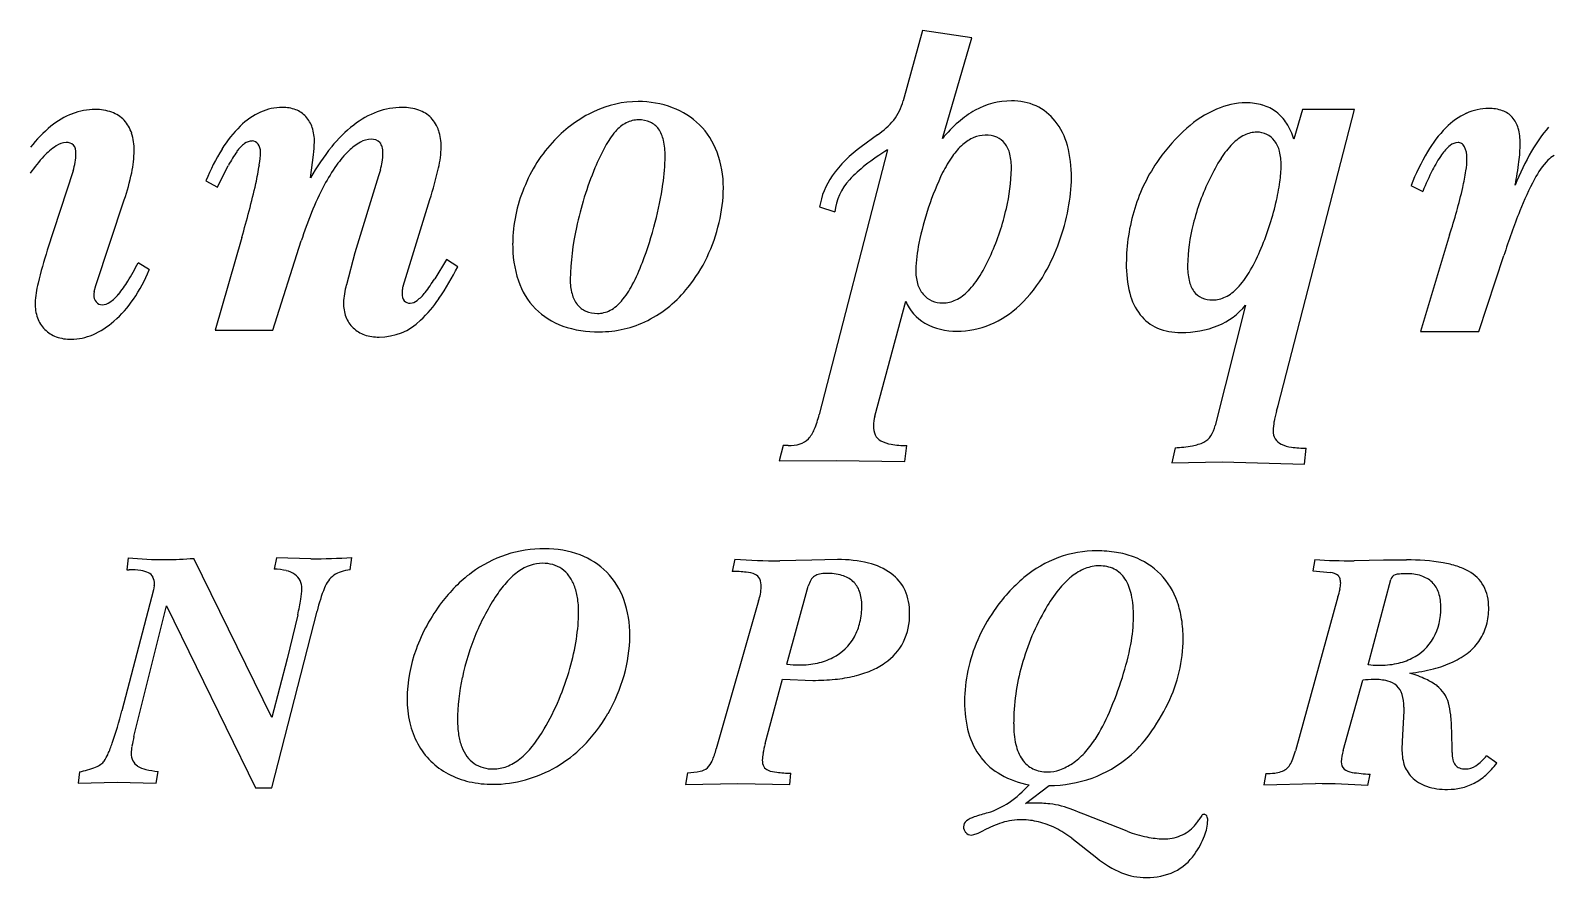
# Model space of a CAD drawing. Extents: x 13 to 1593, y -4 to 197.
# Drawn here: x 791.7 to 1120.9, y -4.3 to 179.4 of the extents above; entities that cross this region are included whole.
import ezdxf

# ---------------------------------------------------------------- set-up
doc = ezdxf.new("R2010")
doc.units = 0
doc.layers.get('0').update_dxf_attribs({"linetype": 'CONTINUOUS'})

msp = doc.modelspace()

# ---------------------------------------------------------------- linework, layer by layer
for p, q in [((985.13, 179.44), (980.94, 164.15)), ((995.83, 177.82), (985.13, 179.44)), ((989.42, 155.98), (995.83, 177.82)), ((1062.2, 98.12), (1078.81, 162.26)), ((1067.48, 162.26), (1065.65, 155.84)), ((1078.81, 162.26), (1067.48, 162.26)), ((975.33, 156.79), (971.82, 154.19)), ((852.41, 147.47), (853.04, 152.48)), ((977.52, 153.53), (962.69, 96.14)), ((800.91, 148.96), (795.33, 131.79)), ((832.2, 145.44), (834.58, 150.15)), ((867.55, 149.23), (867.16, 147.87)), ((829.72, 146.84), (832.2, 145.44)), ((867.16, 147.87), (862.01, 131.19)), ((1091.02, 145.77), (1093.59, 144.52)), ((805.82, 124.11), (812.02, 142.69)), ((872.48, 124), (878.28, 142.74)), ((962.8, 141.15), (966.09, 140.1)), ((1099.41, 135.11), (1093.09, 114.16)), ((837.49, 134.51), (831.75, 114.4)), ((844.21, 114.4), (850.4, 133.78)), ((817.45, 127.5), (815, 129.02)), ((862.01, 131.19), (860.17, 124.27)), ((881.88, 129.79), (879.34, 125.57)), ((884.34, 128.17), (881.88, 129.79)), ((1105.72, 114.16), (1111.16, 130.63)), ((805.5, 122.82), (805.82, 124.11)), ((974.75, 95.81), (981.49, 120.75)), ((1055.15, 119.83), (1048.59, 93.76)), ((831.75, 114.4), (844.21, 114.4)), ((1093.09, 114.16), (1105.72, 114.16)), ((1061.84, 96.84), (1062.2, 98.08)), ((954.86, 89.4), (954.03, 86.08)), ((955.96, 89.4), (954.86, 89.4)), ((981.28, 85.95), (981.7, 89.4)), ((1039.88, 88.95), (1039.15, 85.66)), ((954.03, 86.08), (966.4, 86.21)), ((966.4, 86.21), (981.28, 85.95)), ((1039.15, 85.66), (1050.1, 85.92)), ((1050.1, 85.92), (1067.9, 85.39)), ((1067.9, 85.39), (1068.31, 88.84)), ((812.88, 65.05), (812.6, 62.49)), ((843.98, 30.49), (827.1, 64.96)), ((845.04, 65.05), (844.55, 62.6)), ((852.45, 64.87), (845.04, 65.05)), ((861.03, 62.44), (861.39, 65.14)), ((944.4, 64.77), (943.83, 62.12)), ((961.07, 64.55), (954.19, 64.41)), ((966.71, 64.68), (961.07, 64.55)), ((1070.17, 64.68), (1069.75, 62.29)), ((1081.95, 64.48), (1078.67, 64.42)), ((1085.08, 64.54), (1081.95, 64.48)), ((1087.4, 64.59), (1085.08, 64.54)), ((1090.04, 64.6), (1087.4, 64.59)), ((812.6, 62.49), (813.1, 62.49)), ((1069.75, 62.29), (1073.56, 61.91)), ((1081.74, 41.91), (1086.67, 60.38)), ((818.34, 58.16), (811.5, 31.91)), ((818.5, 59.02), (818.34, 58.16)), ((955.72, 41.99), (960.32, 58.92)), ((1075.18, 56.6), (1065.95, 23.25)), ((814.12, 26.32), (821.18, 54.68)), ((821.18, 54.68), (840.47, 15.23)), ((843.98, 15.23), (853.83, 53.54)), ((849.65, 52.75), (847.31, 43.14)), ((949.54, 55.73), (940.39, 23.63)), ((847.31, 43.14), (843.98, 30.49)), ((951, 24.79), (954.72, 38.79)), ((954.72, 38.79), (961.32, 38.51)), ((1076.35, 23.33), (1080.56, 38.56)), ((1089.49, 31.8), (1089.2, 26.68)), ((1089.49, 32.73), (1089.49, 31.8)), ((1089.2, 26.68), (1089.06, 23.69)), ((1099.92, 22.89), (1099.85, 27.62)), ((1109.62, 20.54), (1107.39, 22.14)), ((802.28, 18.67), (802, 16.22)), ((818.91, 16.22), (819.34, 18.77)), ((934.14, 18.47), (933.72, 15.95)), ((956.32, 15.95), (956.53, 18.37)), ((1059.57, 18.31), (1059.14, 15.87)), ((1081.65, 15.69), (1082.14, 18.17)), ((802, 16.22), (810.47, 16.4)), ((810.47, 16.4), (818.91, 16.22)), ((840.47, 15.23), (843.98, 15.23)), ((933.72, 15.95), (945.04, 16.13)), ((945.04, 16.13), (956.32, 15.95)), ((1007.42, 11.82), (1012.55, 15.68)), ((1059.14, 15.87), (1070.31, 16.11)), ((1029.49, 5.79), (1020.1, 9.46)), ((1045.67, 9.23), (1045.01, 8.24)), ((1017.46, 4.26), (1022.87, 0))]:
    msp.add_line(p, q)
for centre, radius, start, end in [((806.85, 145.58), 16.92, 111.097, 129.371), ((805.69, 148.29), 13.97, 89.931, 110.699), ((805.89, 151.95), 10.32, 70.659, 91.019), ((806.97, 155.2), 6.9, 43.457, 70.119), ((847.95, 147.77), 15.34, 114.628, 134.625), ((846.28, 151.14), 11.58, 89.96, 114.093), ((846.42, 154.77), 7.95, 69.664, 90.943), ((847.07, 156.71), 5.92, 43.06, 68.998), ((873.53, 143.87), 19.1, 110.392, 128.043), ((872.27, 146.97), 15.75, 89.962, 110.037), ((872.47, 152.2), 10.52, 71.067, 91.006), ((873.58, 155.64), 6.91, 44.167, 70.58), ((925.74, 136.41), 28.06, 114.915, 136.705), ((923.56, 141.21), 22.8, 90.252, 115.02), ((923.64, 143.49), 20.51, 69.249, 90.526), ((925, 146.9), 16.84, 45.64, 69.456), ((969.1, 167.47), 12.3, 322.594, 344.322), ((1006.73, 143.64), 21.1, 118.9, 131.018), ((1004.4, 147.98), 16.17, 90.042, 119.102), ((1004.6, 151.47), 12.68, 65.989, 90.952), ((1004.95, 152.76), 11.36, 38.063, 64.931), ((1058.39, 140.21), 24.09, 113.29, 131.62), ((1055.49, 147.12), 16.61, 90.821, 113.552), ((1055.39, 151.26), 12.46, 73.82, 90.617), ((1056.26, 154.41), 9.2, 52.967, 73.543), ((1055.89, 154.06), 9.7, 32.612, 52.475), ((1109.46, 147.7), 15.18, 115.074, 135.637), ((1107.84, 150.87), 11.62, 89.901, 114.482), ((1108.03, 153.85), 8.65, 70.916, 91.123), ((1109.08, 157.02), 5.31, 42.41, 70.439), ((814.83, 135.95), 29.43, 129.493, 141.957), ((806.51, 154.85), 7.47, 17.864, 42.966), ((855.47, 140.05), 26.12, 134.47, 148.467), ((846.71, 156.4), 6.38, 18.01, 42.86), ((843.38, 155.38), 9.87, 359.092, 17.662), ((879.94, 135.71), 29.48, 128.073, 141.281), ((873.27, 155.4), 7.3, 18.727, 43.775), ((924.52, 152.42), 7.86, 117.58, 139.715), ((923.51, 154.18), 5.85, 89.817, 116.813), ((923.66, 153.97), 6.06, 66.733, 91.249), ((924.19, 155.4), 4.53, 35.861, 65.638), ((922.24, 154.12), 6.86, 12.504, 35.053), ((925, 147.26), 16.59, 20.33, 44.778), ((965.1, 171.64), 18.03, 304.57, 319.798), ((1012.19, 137.37), 29.41, 131.017, 140.725), ((1002.23, 150.65), 14.81, 15.088, 38.028), ((1067.44, 129.93), 37.79, 131.526, 145.346), ((1052.12, 151.7), 14.14, 17.012, 32.448), ((1117.92, 139.38), 27.05, 135.573, 149.549), ((1108.42, 156.58), 6.09, 15.701, 41.246), ((1103.18, 155.11), 11.53, 359.024, 15.692), ((1142.64, 138.97), 29.19, 138.213, 150.712), ((799.64, 150.93), 4.22, 93.288, 124.903), ((799.56, 153.08), 2.06, 45.341, 94.357), ((802.35, 153.58), 11.81, 359.071, 17.54), ((842.25, 149.23), 7.04, 126.299, 145.476), ((839.79, 152.59), 2.86, 91.451, 126.509), ((839.73, 153.83), 1.62, 36.655, 90.469), ((838.94, 153.22), 2.62, 357.422, 37.015), ((823.4, 156.1), 29.86, 353.037, 358.323), ((868.54, 145.38), 11.17, 118.496, 134.724), ((865.67, 150.72), 5.1, 91.305, 118.734), ((865.73, 153.43), 2.4, 43.785, 94.304), ((865.64, 153.55), 2.38, 15.064, 40.087), ((869.88, 154.34), 10.86, 359.089, 18.3), ((928.58, 133.54), 32.1, 136.454, 158.608), ((933.06, 145.17), 19.07, 139.687, 151.487), ((914.74, 152.38), 14.56, 359.173, 12.804), ((999.68, 148.23), 8.69, 113.386, 132.046), ((998.72, 150.31), 6.4, 90.079, 112.974), ((998.85, 150.44), 6.28, 68.007, 91.218), ((999.48, 152.19), 4.42, 37.718, 67.097), ((998.02, 151.19), 6.19, 13.345, 36.776), ((1065.96, 141.41), 19.13, 135.441, 147.516), ((1059.26, 148.07), 9.68, 116.638, 135.676), ((1057.62, 151.25), 6.1, 90.334, 116.264), ((1057.72, 152.74), 4.62, 36.351, 91.72), ((1056.27, 151.61), 6.46, 14.439, 36.785), ((1101.36, 152.23), 2.9, 92.643, 129.635), ((1101.24, 153.77), 1.36, 56.298, 90.425), ((1100.79, 153.19), 2.09, 29.405, 54.982), ((1081.46, 155.24), 33.25, 352.613, 359.432), ((815.53, 132.36), 28.81, 136.656, 146.006), ((805.21, 142.31), 14.48, 123.444, 137.259), ((790.1, 152.69), 11.43, 340.94, 0.448), ((799, 152.98), 2.55, 355.648, 38.043), ((789.26, 153.69), 24.91, 348.086, 359.306), ((872.46, 129.49), 46.12, 148.323, 157.899), ((860.5, 136.35), 29.36, 144.961, 151.984), ((821.34, 153.48), 20.22, 350.841, 358.948), ((895.52, 123.1), 49.52, 141.173, 150.514), ((875.88, 137.75), 21.75, 134.311, 145.085), ((863.48, 152.97), 4.62, 359.052, 15.124), ((856.71, 152.77), 11.39, 350.466, 0.633), ((858.86, 154.6), 21.88, 346.79, 358.868), ((954.78, 133.06), 43.94, 151.135, 157.891), ((882.53, 152.88), 46.77, 351.622, 359.127), ((920.53, 145.53), 21.39, 359.333, 20.521), ((988.07, 131.62), 27.82, 125.767, 144.167), ((1006.2, 107.13), 54.55, 121.716, 127.898), ((1014.05, 136.24), 27.51, 144.693, 153.338), ((1003.96, 143.44), 15.12, 131.969, 144.862), ((991.64, 149.62), 12.76, 359.131, 13.574), ((991.68, 147.83), 25.72, 359.176, 15.034), ((1081.27, 131.5), 37.36, 147.296, 155.019), ((1051.43, 150.36), 11.45, 359.203, 14.441), ((1138.64, 126.99), 51.18, 149.345, 158.473), ((1119.08, 137.47), 26.14, 144.968, 153.428), ((1105.18, 147.35), 9.09, 128.567, 145.719), ((1098.37, 151.97), 4.8, 357.136, 27.841), ((1083.41, 151.99), 19.76, 351.25, 359.238), ((1171.3, 122.52), 62.24, 150.415, 157.952), ((1124.85, 147.31), 5.74, 118.786, 135.858), ((766.35, 158.35), 48.28, 341.08, 348.292), ((781.19, 159.49), 60.82, 347.384, 351.265), ((892.37, 126.06), 41.96, 144.887, 151.834), ((852.86, 153.59), 15.33, 343.485, 349.821), ((794.64, 169.34), 87.77, 342.358, 347.004), ((981.9, 121.51), 73.42, 157.502, 168.067), ((989.14, 128.87), 26.92, 127.679, 137.586), ((1043.03, 122.43), 59.61, 153.969, 161.752), ((962.9, 150.36), 41.5, 346.695, 358.717), ((1065.72, 130.37), 36.13, 144.367, 163.204), ((1036.46, 150.46), 26.42, 351.504, 359.431), ((1149.5, 121.94), 60.3, 153.161, 158.002), ((1055.54, 156.04), 47.91, 347.113, 351.533), ((1041.37, 160.18), 73.64, 348.804, 352.814), ((1134.31, 138.63), 18.58, 136.97, 152.626), ((654.12, 188.6), 191.18, 343.565, 347.189), ((918.01, 113.06), 70.71, 152.352, 162.961), ((927.98, 133.02), 31.74, 157.333, 179.437), ((855.67, 156.57), 73.89, 345.315, 351.824), ((908.53, 145.5), 33.39, 346.566, 359.624), ((978.07, 138.9), 15.44, 144.372, 171.659), ((978.45, 138.61), 12.45, 137.488, 173.148), ((980.9, 147.9), 36.5, 348.705, 359.302), ((1090.39, 126.06), 47.94, 153.727, 166.327), ((1009.12, 154.37), 54.04, 346.776, 351.692), ((973.45, 175.61), 132.31, 342.177, 346.781), ((1173.28, 117.31), 63, 151.699, 158.612), ((1000.62, 156.49), 62.8, 336.622, 346.669), ((1043.57, 121.72), 60.35, 161.272, 168.951), ((954.7, 151.48), 49.74, 335.525, 347.608), ((970.9, 149.34), 46.6, 340.198, 349.38), ((1069.46, 128.83), 40.16, 162.647, 179.907), ((1259.01, 82.98), 155.34, 158.356, 162.138), ((964.71, 124.42), 56, 167.342, 178.94), ((854.18, 156.3), 75.26, 338.83, 345.803), ((906.11, 145.75), 35.79, 334.402, 347.077), ((1081.03, 127.69), 38.47, 165.404, 178.817), ((896.33, 99.77), 105.96, 162.408, 166.427), ((921.2, 132.91), 24.97, 179.033, 198.099), ((1016.7, 126.37), 33.09, 167.949, 178.019), ((973.4, 148.5), 43.96, 330.503, 340.129), ((768.65, 152.16), 51.8, 328.437, 333.464), ((885.86, 143.45), 41.09, 332.123, 339.591), ((908.39, 144.69), 33.29, 320.983, 334.348), ((966.85, 145.14), 36.07, 328.448, 336.704), ((1053.89, 128.53), 24.6, 179.149, 194.282), ((1056.65, 128.29), 14.08, 179.181, 192.665), ((1023.86, 146.11), 37.35, 329.107, 337.086), ((783.84, 141.64), 36.46, 325.781, 337.176), ((848.48, 145.11), 36.52, 321.995, 327.668), ((828.79, 156.43), 62.32, 325.679, 333.034), ((912.59, 130.21), 15.94, 198.484, 224.227), ((920.43, 125.28), 11.71, 179.154, 194.723), ((993.91, 127.37), 10.28, 179.177, 196.074), ((981.68, 135.95), 18.63, 315.83, 328.667), ((985.72, 141.47), 29.78, 313.401, 330.595), ((1049.36, 126.61), 6.6, 192.352, 214.735), ((1039.63, 136.59), 18.93, 316.778, 329.34), ((813.64, 119.29), 20.99, 165.258, 177.172), ((809.58, 121.87), 4.18, 166.876, 177.188), ((807.68, 122.02), 2.29, 178.551, 219.517), ((803.93, 127.78), 8.81, 304.335, 320.76), ((792.77, 137.22), 23.43, 320.14, 328.681), ((879.77, 119.2), 20.25, 165.495, 176.707), ((880.38, 122.4), 8.1, 173.463, 180.492), ((874.58, 122.16), 2.31, 175.726, 215.81), ((875.09, 123.04), 2.78, 159.759, 174.136), ((870.02, 128.12), 9.09, 307.207, 322.776), ((915.34, 123.94), 6.44, 194.712, 217.931), ((905.25, 133.07), 19.09, 319.968, 332.428), ((913.69, 139.79), 26.09, 296.968, 322.025), ((990.16, 126.31), 6.39, 196.263, 219.487), ((989.29, 125.58), 5.25, 219.411, 271.924), ((988.01, 129.75), 9.76, 296.233, 316.007), ((1042.62, 125.65), 12.97, 194.197, 217.42), ((1047.44, 125.35), 4.3, 215.515, 245.356), ((1046.43, 130.15), 9.57, 297.181, 317.006), ((801.99, 120.18), 9.32, 179.12, 199.405), ((807.21, 121.57), 1.63, 217.973, 270.697), ((807.1, 123.06), 3.13, 272.228, 305.122), ((793.7, 134.94), 24.54, 310.939, 325.78), ((867.99, 120.23), 8.44, 179.117, 200.276), ((873.88, 121.89), 1.6, 222.783, 274.258), ((873.85, 122.96), 2.67, 273.188, 308.627), ((856.44, 137.37), 28.74, 313.653, 325.988), ((912.3, 130.1), 15.66, 224.681, 250.571), ((914.07, 122.99), 4.86, 218.299, 246.194), ((914.48, 124.19), 6.12, 247.178, 271.078), ((914.6, 124.03), 5.97, 269.941, 297.645), ((913.31, 126.27), 8.55, 298.361, 320.134), ((990.24, 124.12), 9.38, 201.05, 240.602), ((989.45, 126.97), 6.63, 270.144, 295.747), ((991.2, 135.74), 21.85, 293.072, 313.294), ((1047.91, 126.65), 5.67, 246.487, 271.255), ((1048.01, 127.18), 6.2, 270.224, 296.712), ((1043.24, 129.67), 15.45, 292.688, 320.446), ((799.62, 119.42), 6.84, 199.965, 224.918), ((797.97, 129.82), 17.88, 293.725, 311.341), ((866.13, 119.62), 6.48, 200.93, 226.176), ((867.3, 125.83), 12.89, 269.89, 314.124), ((914.62, 137.28), 23.2, 251.067, 270.965), ((915.12, 137.35), 23.26, 269.731, 296.546), ((992.26, 127.81), 13.58, 240.809, 271.451), ((992.68, 132.7), 18.47, 269.76, 292.524), ((1039.82, 123.62), 9.51, 218.01, 246.646), ((1041.54, 134.53), 20.59, 268.921, 291.824), ((799.61, 119.4), 6.81, 224.868, 249.893), ((800.35, 121.7), 9.23, 250.466, 270.883), ((800.43, 124.37), 11.9, 270.308, 293.438), ((866.34, 119.82), 6.77, 226.083, 250.656), ((867.14, 122.34), 9.41, 251.155, 270.861), ((1040.9, 126.66), 12.73, 247.598, 271.151), ((943.71, 100.57), 19.49, 336.864, 346.859), ((983.46, 93.44), 9.02, 164.784, 178.52), ((1075.9, 92.39), 14.74, 162.417, 171.365), ((1061.95, 98.13), 0.259, 347.604, 357.151), ((955.06, 95.63), 7.12, 317.986, 337.602), ((978.76, 93.55), 4.32, 178.359, 205.038), ((1041.84, 95.35), 6.93, 326.561, 346.802), ((1075.03, 92.52), 13.87, 171.375, 179.696), ((1064.15, 92.44), 3, 177.075, 244.962), ((956.12, 97.59), 8.19, 268.882, 287.23), ((957.24, 93.94), 4.37, 287.385, 315.326), ((977.54, 93.06), 3.01, 206.552, 240.561), ((979.34, 96.67), 7.04, 242.258, 261.355), ((982.01, 111.76), 22.36, 260.379, 269.188), ((1038.42, 118.21), 29.3, 272.842, 280.249), ((1042.13, 98.51), 9.25, 279.401, 295.421), ((1044.14, 93.87), 4.21, 297.796, 326.089), ((1066.14, 96.55), 7.56, 244.524, 262.151), ((1068.1, 109.08), 20.23, 261.493, 270.618), ((903.05, 40.42), 26.63, 89.68, 108.055), ((903.49, 46.09), 20.96, 69.474, 90.799), ((1022.91, 42.21), 24.38, 89.931, 109.888), ((1023.06, 40.57), 26.01, 80.952, 90.251), ((1024.11, 47.19), 19.31, 69.6, 80.946), ((821.18, 160.09), 95.4, 265.012, 269.851), ((820.11, 153.8), 89.12, 270.527, 274.498), ((844.42, 50.7), 11.91, 76.733, 89.391), ((852.91, 197.37), 132.5, 269.803, 273.669), ((903.21, 40.47), 26.63, 108.407, 126.629), ((902.86, 54.92), 8.97, 90.661, 126.106), ((902.92, 56.84), 7.05, 55.684, 91.322), ((902.98, 57.08), 6.82, 36.684, 54.952), ((905.11, 50.52), 16.24, 44.697, 69.342), ((954.65, 209.91), 145.5, 265.959, 269.818), ((967.08, 37.96), 26.73, 76.368, 90.803), ((970.11, 50.33), 13.99, 54.242, 76.493), ((1023.16, 41.63), 25.01, 109.982, 129.937), ((1024.53, 52.3), 11.24, 111.544, 129.07), ((1023.48, 54.83), 8.51, 90.092, 111.211), ((1023.61, 56.34), 6.99, 64.108, 91.234), ((1023.87, 57.22), 6.1, 32.964, 62.693), ((1025.36, 50.35), 15.92, 44.564, 69.862), ((1078.31, 196.14), 131.71, 266.459, 270.158), ((1090.56, 19.57), 45.04, 80.521, 90.666), ((1094.04, 41.6), 22.74, 72.034, 80.022), ((1096.73, 49.84), 14.07, 61.114, 72.122), ((813.28, 46.3), 16.2, 81.702, 90.652), ((814.92, 56.95), 5.42, 63.94, 82.559), ((816.28, 59.84), 2.23, 28.048, 62.717), ((815.5, 59.53), 3.06, 358.27, 26.28), ((815.3, 59.63), 3.27, 349.108, 356.642), ((845.91, 56.89), 5.54, 55.949, 77.075), ((847.09, 58.7), 3.37, 25.936, 55.367), ((846.42, 58.47), 4.09, 358.79, 24.676), ((861.37, 56.26), 6.37, 127.569, 158.847), ((860.59, 56.9), 5.39, 106.986, 125.101), ((861.83, 52.9), 9.58, 94.763, 107.098), ((906.76, 35.89), 32.43, 126.845, 143.105), ((913.1, 43.46), 24.43, 137.316, 146.237), ((906.38, 49.69), 15.27, 125.186, 137.394), ((901.26, 55.84), 8.94, 21.237, 36.485), ((904.69, 50.38), 16.64, 19.841, 44.024), ((944.08, 37.36), 24.76, 83.459, 90.586), ((946.3, 55.52), 6.47, 67.158, 84.672), ((947.92, 59.59), 2.1, 25.488, 64.674), ((946.3, 58.92), 3.85, 357.998, 24.066), ((965.43, 57.5), 5.3, 148.745, 164.436), ((963.26, 58.82), 2.77, 124.604, 148.811), ((963.5, 58.28), 3.34, 102.178, 122.682), ((964.19, 55.17), 6.54, 89.277, 102.377), ((964.47, 50.08), 11.63, 74.257, 90.979), ((965.96, 55.35), 6.16, 48.653, 74.243), ((966.38, 56), 5.38, 19.492, 47.485), ((972.66, 53.96), 9.56, 25.126, 53.886), ((1030.48, 33.15), 36.21, 130.204, 145.54), ((1029.13, 46.62), 18.55, 129.029, 141.57), ((1020.34, 55), 10.27, 11.608, 32.6), ((1025.1, 50.29), 16.14, 18.995, 44.073), ((1073.28, 58.93), 2.99, 49.803, 84.606), ((1074.07, 60.03), 1.65, 18.215, 46.225), ((1069.17, 59.71), 6.61, 347.685, 358.866), ((1072.85, 59.64), 2.93, 358.877, 17.934), ((1087.96, 60.12), 1.32, 106.955, 168.598), ((1088.91, 57.1), 4.48, 94.859, 107.333), ((1089.84, 48), 13.63, 89.578, 95.502), ((1090.13, 50.91), 10.72, 73.099, 91.032), ((1091.5, 55.46), 5.96, 46.382, 72.934), ((1091.55, 55.69), 5.76, 18.011, 45.174), ((1099.66, 54.95), 8.18, 29.25, 61.755), ((795.29, 64.77), 55.67, 347.527, 351.064), ((834.6, 58.74), 15.91, 350.53, 358.71), ((888.94, 45.13), 36.1, 158.171, 166.536), ((933.16, 30.02), 48.58, 146.208, 157.548), ((897.92, 54.52), 12.53, 8.905, 21.306), ((891.23, 53.46), 19.3, 359.664, 8.959), ((899.24, 48.52), 22.4, 359.097, 19.589), ((939.31, 59.33), 10.85, 340.577, 357.088), ((963.14, 54.93), 8.8, 358.88, 19.024), ((970.63, 53.27), 11.69, 358.851, 23.979), ((1039.85, 38.01), 32.31, 141.435, 150.095), ((1009.06, 52.56), 21.81, 359.246, 11.931), ((1058.95, 61.81), 17.05, 342.179, 348.117), ((1087.52, 54.43), 9.99, 358.932, 17.73), ((1099.38, 54.92), 8.43, 12.644, 28.486), ((1096.48, 54.29), 11.4, 359.597, 12.552), ((910.67, 32.43), 37.63, 142.467, 160.126), ((871.6, 53.55), 38.93, 350.994, 359.702), ((956.13, 54.65), 15.81, 347.062, 0.367), ((968.65, 52.76), 13.67, 334.362, 1.141), ((1031.22, 32.28), 37.31, 145.074, 156.246), ((1055.53, 28.38), 50.7, 149.497, 164.637), ((1020.91, 48.73), 20.61, 8.576, 19.314), ((1084.41, 54.01), 13.1, 331.217, 1.025), ((1093.98, 54.11), 13.9, 344.931, 0.415), ((959.5, 53.91), 12.36, 331.258, 346.941), ((997.46, 52.6), 33.4, 349.089, 359.432), ((1013.87, 47.66), 27.74, 359.767, 8.576), ((1096.38, 53.51), 11.43, 327.059, 344.704), ((938.09, 27.85), 53.96, 157.415, 167.932), ((858.75, 55.46), 51.92, 343.887, 351.134), ((890.5, 48.28), 31.13, 343.767, 359.794), ((960.67, 53.3), 11.04, 296.901, 331.092), ((970.07, 52.39), 12.23, 304.18, 333.033), ((1028.62, 33.56), 34.41, 156.462, 168.106), ((970.57, 57.62), 60.75, 342.307, 349.245), ((1009.53, 47.64), 32.08, 333.948, 359.847), ((1086.49, 52.98), 10.78, 296.135, 330.707), ((1096.21, 53.7), 11.68, 309.075, 326.756), ((904.87, 34.36), 31.52, 159.832, 179.696), ((959.48, 55.4), 13.45, 282.21, 297.385), ((1085.18, 55.47), 13.59, 281.572, 296.483), ((1093.47, 57.13), 16.07, 294.649, 308.939), ((851.97, 57.37), 58.97, 337.102, 343.929), ((884.66, 49.79), 37.17, 330.176, 344.051), ((959.31, 84.54), 42.7, 265.17, 268.81), ((958.54, 59.83), 17.98, 269.628, 282.129), ((965.17, 61.42), 22.57, 283.276, 292.906), ((967.51, 55.87), 16.55, 292.912, 304.757), ((1026.63, 33.83), 32.41, 167.846, 179.787), ((1052.95, 28.89), 48.08, 164.402, 179.803), ((1084.64, 69.91), 28.15, 264.075, 268.638), ((1084.1, 60.79), 19.02, 269.615, 281.527), ((1086.71, 76.58), 36.75, 276.389, 284.459), ((1082.87, 13.84), 27.39, 65.414, 73.174), ((1089.62, 65.33), 25.13, 284.42, 294.82), ((928.87, 29.52), 44.6, 167.556, 179.669), ((961.46, 85.11), 46.6, 269.826, 275.763), ((962.92, 70.86), 32.28, 275.723, 283.308), ((955.92, 62.02), 76.05, 336.422, 342.508), ((1083.22, 14.02), 24.68, 90.583, 96.185), ((1083.18, 27.33), 11.38, 75.779, 91.06), ((1084.83, 33.7), 4.79, 48.951, 76.219), ((1085.05, 34.25), 4.24, 16.775, 46.279), ((1089.39, 27.9), 11.89, 52.252, 65.802), ((1092.26, 31.62), 7.19, 16.315, 52.208), ((895.92, 34.39), 22.57, 179.65, 193.029), ((857.13, 55.09), 53.33, 329.428, 337.202), ((1018.85, 33.63), 24.63, 179.259, 195.348), ((997.18, 53.59), 45.78, 324.068, 334.038), ((1080.63, 32.91), 8.86, 358.797, 16.802), ((1083.66, 29.42), 16.06, 5.882, 15.261), ((720.2, 55.22), 94.23, 341.21, 345.674), ((903.65, 29.67), 19.37, 179.677, 188.857), ((887.69, 47.99), 33.64, 314.958, 330.266), ((986.59, 48.52), 42.55, 327.588, 336.555), ((1063.41, 27.15), 36.44, 0.737, 6.164), ((891.47, 33.4), 18.01, 193.159, 208.713), ((897.09, 28.63), 12.73, 188.809, 200.957), ((877.18, 42.79), 29.81, 321.366, 330.184), ((1010.15, 31.29), 15.62, 195.499, 217.315), ((1023.92, 28.79), 19.05, 179.223, 192.768), ((1012.5, 42.27), 26.73, 310.435, 324.446), ((781.12, 34.63), 29.93, 336.183, 340.969), ((823.22, 22.49), 9.7, 169.839, 178.941), ((840.38, 19.62), 27.1, 165.675, 170.257), ((889.72, 32.39), 16, 208.532, 242.135), ((893.43, 27.21), 8.81, 200.843, 216.233), ((886.96, 34.92), 17.26, 308.797, 321.495), ((891.58, 44.17), 28.19, 300.142, 314.851), ((923.42, 28.15), 17.56, 336.068, 345.083), ((979.75, 17.22), 29.74, 165.254, 169.475), ((1014.6, 26.64), 9.48, 192.545, 214.141), ((1005.22, 36.68), 20.47, 317.034, 327.613), ((1050.32, 27.24), 16.13, 339.02, 345.665), ((1085.38, 20.51), 9.47, 162.66, 178.006), ((1100.5, 23.47), 11.44, 178.894, 196.018), ((803.32, 25.62), 6.42, 292.803, 304.394), ((805.29, 22.77), 2.96, 304.029, 323.481), ((799.26, 26.52), 10.06, 326.764, 336.687), ((817.03, 22.59), 3.51, 178.633, 205.691), ((816.42, 22.38), 2.86, 207.161, 238.153), ((818.18, 25.38), 6.35, 238.96, 256.567), ((891.65, 25.94), 6.62, 216.434, 235.052), ((891.84, 26.46), 7.16, 236.202, 271.642), ((892.04, 27.51), 8.21, 270.059, 290.922), ((891.11, 29.75), 10.63, 291.262, 308.82), ((891.41, 44.16), 28.27, 285.653, 300.452), ((935.13, 22.82), 4.7, 315.648, 337.47), ((958.99, 20.98), 8.63, 168.862, 178.522), ((953.08, 21.1), 2.72, 177.877, 208.128), ((952.34, 20.8), 1.92, 210.494, 248.674), ((1009.18, 30.76), 14.53, 217.985, 240.88), ((1011.72, 24.74), 6.04, 214.485, 243.706), ((1011.01, 30.12), 11.66, 289.403, 304.454), ((1009.04, 33.14), 15.27, 304.139, 317.004), ((1012.79, 42.19), 26.48, 290.096, 310.083), ((1061.78, 22.05), 3.51, 288.366, 327.732), ((1058.47, 24.08), 7.4, 328.127, 339.313), ((1077.88, 20.72), 1.97, 176.69, 226.85), ((1096.41, 22.61), 7.28, 198.345, 223.695), ((1106.34, 22.78), 6.42, 179.074, 193.517), ((1102.93, 21.95), 2.9, 193.176, 217.738), ((1102.31, 21.54), 2.17, 219.256, 248.983), ((1102.74, 23.58), 4.28, 271.178, 303.488), ((1099.85, 27.96), 9.53, 303.44, 322.331), ((1094.24, 32.45), 19.45, 311.903, 322.248), ((799, 36.49), 18.12, 280.443, 292.083), ((820.68, 35.1), 16.38, 255.963, 265.306), ((890.99, 34.6), 18.54, 241.864, 256.974), ((891.87, 38.63), 22.66, 257.104, 270.319), ((891.97, 42.04), 26.07, 270.053, 285.714), ((933.77, 32.9), 14.43, 271.477, 282.513), ((936.22, 22.4), 3.65, 280.714, 308.484), ((954.26, 26.2), 7.66, 249.964, 264.291), ((957.19, 49.49), 31.13, 263.195, 268.794), ((1012.15, 36.36), 20.87, 241.217, 259.191), ((1012.05, 25.77), 7.11, 244.992, 271.187), ((1012.16, 26.91), 8.25, 270.285, 289.244), ((1012.27, 44.87), 29.19, 270.565, 289.248), ((1059.68, 33.92), 15.62, 269.611, 276.572), ((1060.69, 25.44), 7.07, 276.256, 288.07), ((1078.65, 21.85), 3.32, 230.65, 263.243), ((1085.58, 71.83), 53.78, 262.171, 266.336), ((1096.9, 23.18), 8.03, 224.235, 251.801), ((1102.75, 22.79), 3.5, 249.638, 271.244), ((1098.67, 27.51), 12.82, 298.268, 311.934), ((989.34, 33.08), 25.57, 304.627, 317.67), ((1070.27, -136.18), 152.29, 85.714, 89.984), ((1098.7, 28.88), 14.01, 252.096, 271.094), ((1099.17, 27.03), 12.16, 269.038, 297.238), ((994.22, 26.04), 17, 287.455, 304.587), ((1009.18, -9.19), 21.08, 89.465, 94.764), ((1009.54, -18.74), 30.63, 84.115, 90.316), ((1011.2, -3.19), 15, 74.351, 84.34), ((1002.83, -29.93), 43.01, 66.325, 73.216), ((995.55, 6.8), 1.54, 127.514, 180.617), ((995.9, 6.76), 1.9, 179.483, 220.787), ((998.04, 3.51), 5.66, 107.767, 127.232), ((1011.61, -35.78), 47.22, 105.089, 108.905), ((1013.1, -22.87), 32.37, 109.466, 116.906), ((1006.41, -5.24), 13.52, 88.687, 107.653), ((1006.47, -6.86), 15.15, 75.567, 89.05), ((1006, -9.82), 18.13, 63.815, 76.454), ((1037.8, 12.6), 8.42, 292.917, 317.963), ((1035.12, 14.6), 11.76, 319.462, 327.291), ((1046.07, 8.95), 0.494, 113.709, 145.423), ((1046.16, 8.72), 0.745, 88.589, 112.667), ((1046.18, 8.92), 0.539, 56.769, 90.139), ((1036.86, 8.56), 10.11, 338.298, 357.697), ((1045.98, 8.65), 0.876, 31.648, 55.735), ((1045.24, 8.24), 1.72, 357.064, 30.13), ((995.63, 6.47), 1.5, 219.336, 271.766), ((995.43, 8.37), 3.4, 274.17, 292.732), ((990.58, 21.33), 17.24, 290.95, 297.19), ((1005.25, -11.2), 19.7, 51.72, 63.626), ((1038.46, 28.85), 24.74, 248.746, 259.092), ((1037.87, 23.77), 19.65, 257.971, 268.389), ((1037.46, 13.75), 9.62, 269.189, 292.101), ((1030.42, 10.81), 16.93, 323.662, 339.27), ((1036.51, 16.89), 21.7, 231.085, 247.738), ((1035.23, 6.68), 10.62, 295.018, 326.249), ((1033.76, 10.33), 14.6, 247.963, 269.672), ((1033.84, 9.46), 13.73, 269.341, 295.368)]:
    msp.add_arc(centre, radius, start, end)

doc.saveas('drawing.dxf')
